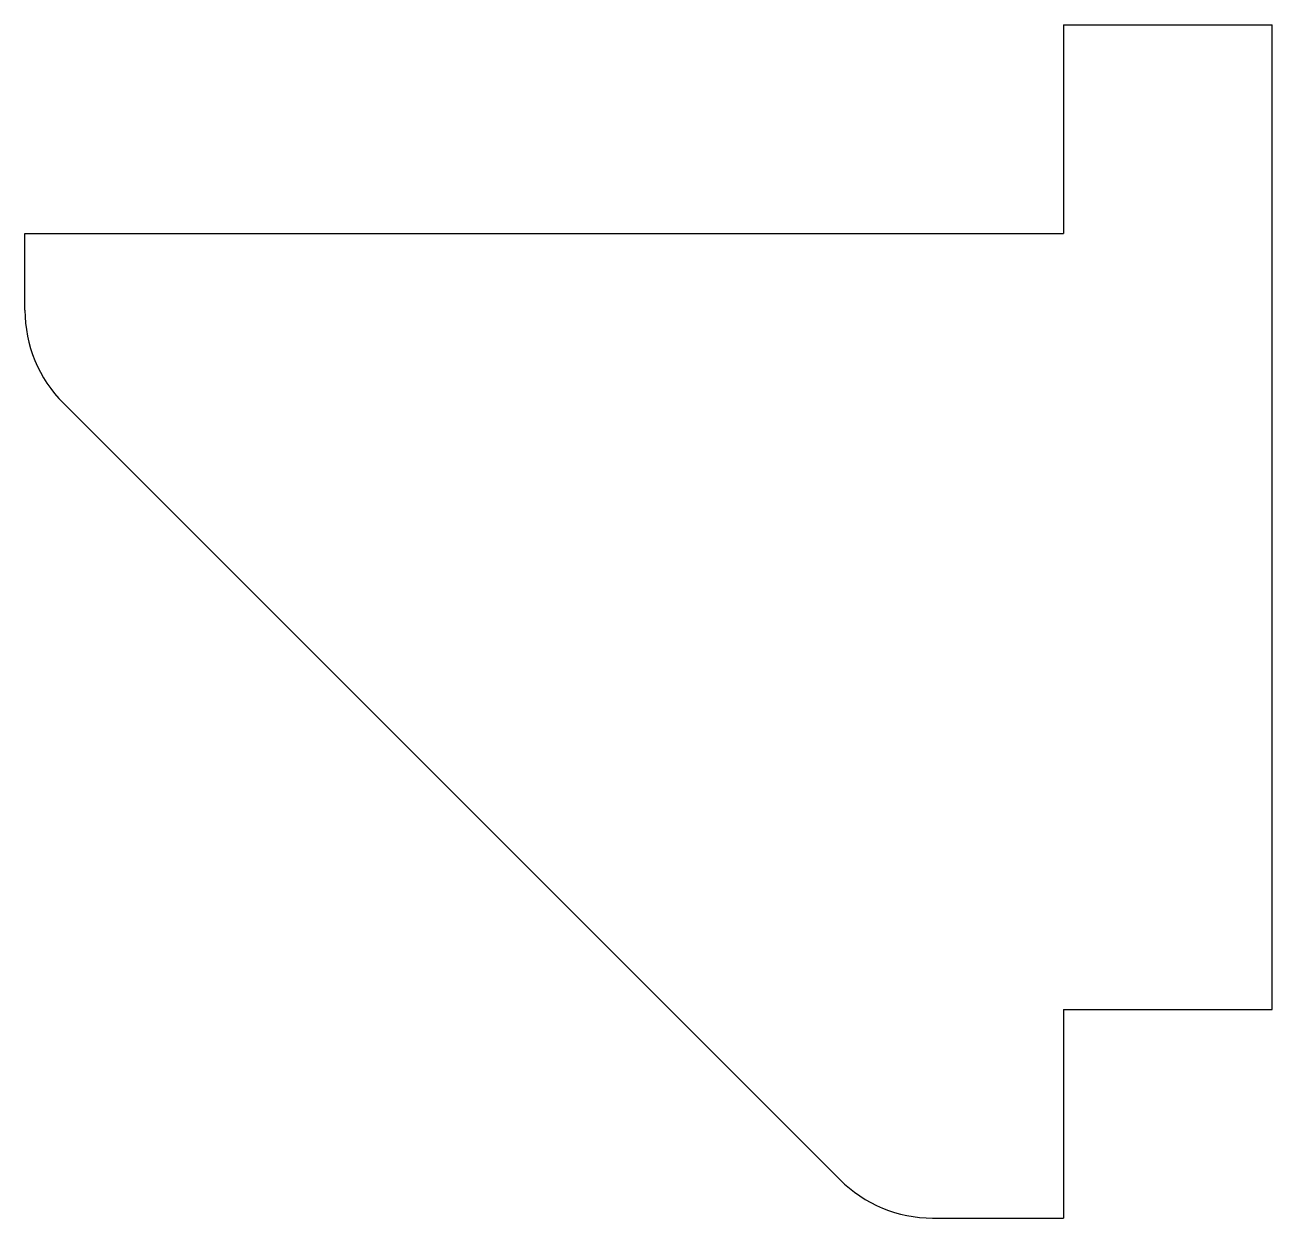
# Model space of a CAD drawing. Extents: x -0.256 to 0.492, y -0.591 to 0.125.
import ezdxf

# ---------------------------------------------------------------- set-up
doc = ezdxf.new("R2010")
doc.units = 0
doc.header["$MEASUREMENT"] = 0
doc.layers.add('VISIBLE', color=7, linetype='CONTINUOUS')

msp = doc.modelspace()

# ---------------------------------------------------------------- linework, layer by layer
at = {"layer": 'VISIBLE'}
for p, q in [((0.36713, 0.125, 4.52756), (0.49213, 0.125, 4.52756)), ((0.36713, 0.125, 4.52756), (0.36713, 0, 4.52756)), ((0.49213, -0.46555, 4.52756), (0.49213, 0.125, 4.52756)), ((-0.25591, 0, 4.52756), (0.36713, 0, 4.52756)), ((-0.25591, -0.04612, 4.52756), (-0.25591, 0, 4.52756)), ((-0.23284, -0.1018, 4.52756), (0.23284, -0.56749, 4.52756)), ((0.36713, -0.46555, 4.52756), (0.36713, -0.59055, 4.52756)), ((0.36713, -0.46555, 4.52756), (0.49213, -0.46555, 4.52756)), ((0.28852, -0.59055, 4.52756), (0.36713, -0.59055, 4.52756))]:
    msp.add_line(p, q, dxfattribs=at)
for centre, start, end in [((-0.17717, -0.04612, 4.52756), 180, 225), ((0.28852, -0.51181, 4.52756), 225, 270)]:
    msp.add_arc(centre, 0.07874, start, end, dxfattribs=at)

doc.saveas('drawing.dxf')
